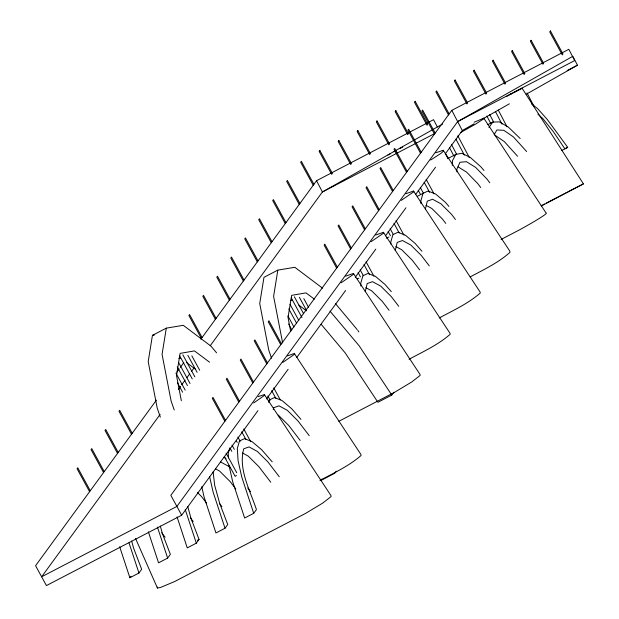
<?xml version="1.0" encoding="UTF-8"?>
<svg xmlns="http://www.w3.org/2000/svg" width="619" height="619" viewBox="0 0 619 619"><rect width="100%" height="100%" fill="white"/><g stroke="black" fill="none" stroke-linecap="round" stroke-linejoin="round"><path stroke-width="0.93" d="M452.303 165.343L452.458 160.685L455.801 154.386L461.913 153.326L470.448 157.566L480.901 166.859L483.996 170.496M216.588 352.845L211.025 346.191L183.286 325.308L166.302 328.147L152.436 335.359L148.204 361.589L157.226 408.13L160.344 417.16M166.302 328.147L162.07 354.377L171.092 400.919L174.21 409.94M322.553 288.168L294.814 267.284L277.83 270.124L273.606 296.354L282.62 342.895M273.281 409.507L273.714 407.712L279.03 405.84L287.309 410.32L297.855 420.804L309.245 435.675M365.249 291.619L367.183 283.541L372.506 281.668L380.778 286.156L391.324 296.633L398.737 306.304M395.255 250.486L397.197 242.408L402.512 240.536L410.792 245.023L421.338 255.508L429.307 265.915M425.361 209.23L427.296 201.144L432.619 199.272L440.89 203.759L451.437 214.244L455.429 219.451M229.695 448.195L228.241 453.209L228.543 457.921M268.739 402.396L269.466 399.889L274.472 397.553L282.009 400.547L291.65 408.679L300.95 419.349M448.937 206.413L445.216 202.142L435.583 194.01L428.039 191.023L423.032 193.352L420.85 200.873L421.028 203.705M494.202 134.47L496.902 129.982L503.789 130.3L513.391 136.884L526.645 151.531M488.948 127.506L492.763 122.075L499.324 121.897L508.238 126.996L520.192 138.509M156.398 400.145L35.577 565.696L46.417 585.582L181.677 515.217L257.953 410.652M176.91 372.034L179.193 368.909M180.33 367.346L183.75 362.664M200.85 339.235L316.541 180.709L433.555 119.684L437.324 126.918M160.089 414.436L41.628 576.8L176.887 506.427L457.658 121.603L572.807 56.29L577.457 65.196L526.189 94.281M178.311 389.459L180.586 386.333M181.731 384.778L185.143 380.089M186.853 377.752L189.7 373.845M191.41 371.508L194.258 367.601M210.205 345.75L322.398 191.975L442.686 123.986M445.231 153.93L462.308 130.516L457.658 121.603L574.68 60.577L568.815 49.311L451.793 110.344L170.836 495.332L181.677 515.217M119.668 546.755L129.874 577.744L130.965 576.25M129.874 577.744L138.942 573.024L141.666 569.294L133.65 548.264L131.646 541.045M266.487 398.946L288.121 369.295M296.663 357.589L345.611 290.481M355.291 277.219L375.787 249.124M385.459 235.862L405.956 207.767M415.628 194.505L435.552 167.192M148.359 531.822L158.565 562.818L167.633 558.098L170.357 554.369L162.34 533.338L160.336 526.111M177.057 516.896L187.255 547.892L196.324 543.173L199.047 539.435L191.031 518.413L187.774 506.675M201.755 486.727L204.007 496.686L215.954 532.959L225.022 528.239L227.746 524.51L219.722 503.487L214.708 485.42L213.106 471.794M229.015 465.465L232.698 481.76L244.644 518.033L253.713 513.313L256.436 509.584C250.184 490.573 238.075 469.248 243.739 448.79L249.062 446.918L257.334 451.406L267.88 461.882L279.27 476.762M321.911 479.067L320.874 480.483L334.74 473.264L336.295 471.144M321.106 324.24L345.278 353.031L377.93 402.288L391.796 395.069L393.831 392.276M541.517 205.879L583.423 183.882L522.08 88.231L506.512 96.456M236.412 475.407L235.158 476.382L224.511 456.861M430.739 159.996L441.092 153.249L443.529 151.067L443.25 150.301L435.784 152.785M401.267 200.394L413.871 191.72L413.515 191.054L405.809 193.747M371.16 241.65L383.765 232.984L383.409 232.311L375.702 235.011M341.154 282.782L353.759 274.109L353.403 273.443L345.696 276.136M282.837 362.37L294.675 354.169L294.319 353.503L287.386 355.886M253.635 402.984L264.7 395.247L264.344 394.582L258.193 396.647M462.308 130.516L474.077 123.839M482.48 119.072L509.375 103.814M460.513 132.598L476.135 123.785L483.872 118.693L483.787 118.183L474.146 122.222M531.528 103.891L537.571 108.557L547.119 119.281L567.716 147.33L564.884 148.862L553.146 131.375L542.724 118.453L537.903 114.182M400.176 148.398L402.721 147.051M394.048 151.709L396.593 150.371M387.92 155.021L390.465 153.682M434.538 133.634L322.398 191.975L316.541 180.709M567.182 70.543L577.457 65.196M487.818 124.643L492.763 122.075M447.552 158.673L455.801 154.386M417.26 196.355L423.032 193.352M277.83 270.124L263.965 277.335L259.732 303.565L268.754 350.106L271.563 358.231M561.58 150.579L567.716 147.33M541.176 205.763L544.596 203.984M546.306 203.094L566.826 192.416M501.065 239.46L519.016 230.113A38.424 2.174 -28.1 0 0 546.051 212.975L483.787 118.183M470.223 276.879C483.896 269.582 498.287 262.789 509.924 252.382L509.855 251.198L443.25 150.301M439.173 317.988C453.24 310.428 468.142 303.612 480.267 293.035L480.096 291.99L413.515 191.054M409.066 359.244C423.133 351.693 438.035 344.868 450.16 334.299L449.99 333.254L383.409 232.311M338.872 421.284L394.45 392.369L411.705 381.985L420.154 375.423L419.976 374.379L353.403 273.443M197.399 540.294L199.047 539.435M319.977 480.437C334.043 472.885 348.946 466.061 361.07 455.483L360.9 454.439L294.319 353.503M509.646 94.622L512.021 93.399M567.685 191.967L575.43 187.959M514.397 92.169L522.08 88.231M576.204 187.565L583.423 183.882M386.364 238.168L388.864 237M357.186 278.906L358.858 278.132M135.576 538.538L157.435 588.05L160.607 587.431L174.566 581.574L305.391 513.507L322.654 503.131L331.095 496.57L330.925 495.517L264.344 394.582M290.326 300.401L292.122 300.091M178.798 358.424L180.586 358.122M152.436 335.359L154.317 335.049M426.034 205.338L431.822 208.479L442.368 218.964L445.788 223.42M395.928 246.602L401.716 249.743L412.262 260.22L419.674 269.892M365.922 287.727L371.709 290.868L382.256 301.352L389.096 310.274M242.47 452.984L248.265 456.126L258.812 466.602L270.774 482.224M220.364 461.844L228.643 466.331L229.959 467.639M215.435 468.807L219.567 471.051L230.121 481.528L235.816 488.964M458.13 166.875L466.594 172.136L477.868 183.727L480.684 187.48M494.72 135.019L504.323 141.604L517.569 156.251M314.29 299.093L305.987 292.88L291.642 295.348L288.028 317.493L290.721 331.513M298.915 305.175L306.467 310.823M209.555 362.192L194.459 350.903L180.114 353.372L176.5 375.516L181.344 400.756M186.629 362.633L195.689 369.411M224.032 457.132L226.097 458.88M278.233 415.04L288.779 425.524L300.176 440.395M197.469 492.531L201.423 496.453L206.553 503.154M421.934 251.237L415.109 243.406L405.476 235.274L397.932 232.287L392.926 234.616L390.744 242.137L390.868 244.018M391.309 291.65L385.103 284.539L375.47 276.399L367.926 273.412L362.92 275.741L360.738 283.262L360.916 286.094M272.221 461.851L261.675 449.758L252.041 441.626L244.497 438.639L239.491 440.968L237.309 448.489L238.083 460.753L241.766 477.04L253.713 513.313M330.012 311.117L359.152 345.812L391.796 395.069M335.537 303.697L357.171 329.579M247.732 487.965L250.579 491.687M219.606 503.642L221.888 506.613M190.35 517.824L193.198 521.538M161.652 532.75L165.072 537.215M489.761 182.76L486.936 179.007L475.663 167.416L466.432 161.683L459.987 162.263L456.868 169.119L456.969 171.811M357.79 330.322L358.842 331.923M449.139 113.904L436.604 90.916L435.915 91.875L448.442 114.855M435.165 133.062L422.63 110.074L421.934 111.025L434.468 134.013M421.191 152.212L408.656 129.224L407.96 130.183L420.494 153.164M426.174 179.386L434.035 193.817M424.116 182.187L429.671 192.37M420.278 187.464L423.52 193.407M418.227 190.265L420.541 194.505M407.217 171.37L394.682 148.382L393.986 149.334L406.521 172.322M393.243 190.52L380.708 167.532L380.012 168.492L392.547 191.472M396.067 220.65L403.928 235.081M394.017 223.451L399.108 232.783M390.171 228.728L393.413 234.671M379.261 209.679L366.734 186.69L366.038 187.642L378.573 210.63M388.121 231.529L390.434 235.769M365.287 228.829L352.76 205.841L352.064 206.8L364.591 229.781M366.061 261.775L373.922 276.206M364.003 264.576L369.558 274.759M351.313 247.987L338.779 224.999L338.09 225.95L350.617 248.939M313.879 184.276L301.352 161.288L300.656 162.24L313.191 185.228M360.165 269.853L363.407 275.795M358.115 272.654L360.428 276.894M337.34 267.137L324.805 244.149L324.108 245.109L336.643 268.089M299.906 203.427L287.378 180.439L286.682 181.398L299.209 204.378M285.932 222.585L273.397 199.597L272.708 200.548L285.235 223.536M303.821 298.637L308.448 307.125M271.958 241.735L259.423 218.747L258.727 219.706L271.261 242.687M299.379 297.306L306.32 310.034M294.358 296.772L303.62 313.748M291.301 297.987L301.948 317.508M289.986 304.254L298.784 320.379M288.779 308.858L296.648 323.288M257.984 260.893L245.449 237.905L244.753 238.857L257.287 261.845M287.928 315.969L293.948 327.002M288.578 323.969L291.812 329.912M281.436 343.754L268.909 320.766L268.213 321.725L280.747 344.706M244.01 280.043L231.475 257.055L230.779 258.015L243.313 280.995M267.462 362.912L254.935 339.924L254.239 340.876L266.766 363.864M230.036 299.201L217.501 276.213L216.805 277.165L229.339 300.153M273.753 387.896L280.237 399.781M271.702 390.697L275.865 398.334M267.865 395.974L270.178 400.214M253.488 382.062L240.953 359.074L240.257 360.034L252.792 383.014M216.054 318.352L203.527 295.364L202.831 296.323L215.366 319.303M239.514 401.22L226.98 378.232L226.283 379.184L238.818 402.172M202.08 337.51L189.553 314.522L188.857 315.473L201.384 338.461M243.785 428.975L250.726 441.711M241.727 431.776L245.898 439.413M237.889 437.053L240.203 441.301M191.828 355.817L199.697 370.239M225.54 420.371L213.006 397.383L212.309 398.342L224.844 421.322M236.303 440.705L237.224 442.399M187.843 355.329L197.097 372.305M182.829 354.803L194.861 376.87M231.993 445.131L234.307 449.379M179.773 356.01L192.269 378.929M229.943 447.932L231.792 451.328M178.458 362.277L190.025 383.494M226.097 453.209L236.744 472.73M177.251 366.881L187.433 385.56M175.935 373.141L185.189 390.117M177.506 382.844L182.597 392.183M132.211 433.277L119.676 410.289L118.98 411.248L131.514 434.229M118.229 452.435L105.702 429.447L105.006 430.398L117.533 453.387M104.255 471.585L91.728 448.597L91.032 449.556L103.559 472.537M90.281 490.743L77.746 467.755L77.05 468.707L89.585 491.695M457.828 135.847L469.349 157.605M455.963 139.213L464.382 155.114M451.367 144.335L456.629 154.278M449.495 147.678L453.874 155.965M445.363 153.682L447.56 157.83M527.024 92.943L534.027 106.383M498.256 109.996L507.015 126.802M495.409 111.497L501.978 124.102M489.706 114.515L493.606 122.005M486.859 116.024L490.759 123.506M451.793 110.344L457.658 121.603M225.022 528.239L213.075 491.966L209.601 476.584M185.251 509.538L196.324 543.173M157.435 527.102L167.633 558.098M129.031 542.909L138.942 573.024M157.257 587.005L157.435 588.05M319.83 150.386L319.133 151.346L331.668 174.326L332.357 173.374L319.83 150.386M338.879 140.552L338.183 141.503L350.718 164.492L351.414 163.532L338.879 140.552M357.859 130.578L357.163 131.53L369.698 154.518L370.394 153.566L357.859 130.578M377.025 120.937L376.329 121.889L388.856 144.877L389.552 143.918L377.025 120.937M395.843 110.662L395.146 111.613L407.681 134.602L408.37 133.65L395.843 110.662M415.163 101.315L414.467 102.274L427.002 125.255L427.698 124.303L415.163 101.315M455.081 80.021L454.385 80.973L466.919 103.961L467.616 103.009L455.081 80.021M474.139 70.179L473.442 71.131L485.977 94.119L486.673 93.167L474.139 70.179M493.119 60.205L492.422 61.165L504.957 84.145L505.653 83.194L493.119 60.205M512.277 50.565L511.58 51.516L524.115 74.504L524.811 73.553L512.277 50.565M531.094 40.297L530.406 41.249L542.933 64.237L543.629 63.285L531.094 40.297M550.423 30.95L549.726 31.902L562.261 54.89L562.95 53.938L550.423 30.95"/></g></svg>
